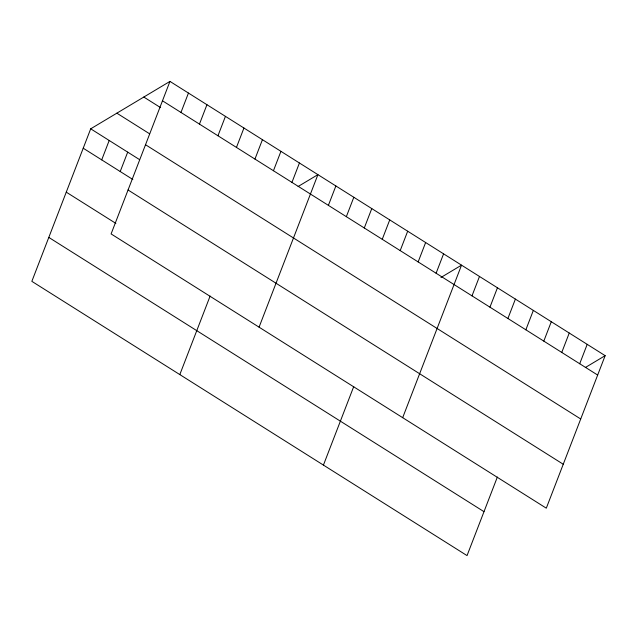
<?xml version="1.0" encoding="UTF-8"?>
<svg xmlns="http://www.w3.org/2000/svg" width="637" height="637" viewBox="0 0 637 637"><rect width="100%" height="100%" fill="white"/><g stroke="black" fill="none" stroke-linecap="round" stroke-linejoin="round"><path stroke-width="0.96" d="M169.96 81.401L111.101 233.922L546.299 508.183L605.15 355.661L169.96 81.401L90.701 128.817L31.85 281.339L467.04 555.599L497.354 477.057M101.713 159.871L109.198 140.474M120.21 171.528L127.695 152.132M180.964 112.454L188.448 93.058M199.461 124.104L206.945 104.707M217.958 135.761L225.442 116.364M236.454 147.418L243.939 128.021M254.951 159.075L262.436 139.678M179.817 374.588L210.122 296.046M273.448 170.732L280.933 151.335M291.945 182.389L299.43 162.992M259.068 327.171L317.919 174.649L298.108 186.506M328.389 205.353L335.874 185.964M346.345 216.668L353.822 197.271M364.292 227.982L371.777 208.586M382.248 239.297L389.733 219.9M400.195 250.612L407.68 231.215M323.429 465.098L353.734 386.555M418.151 261.918L425.635 242.53M436.098 273.233L443.583 253.837M402.68 417.673L461.538 265.151L440.931 277.485M472.001 295.863L479.486 276.466M489.957 307.177L497.441 287.781M507.904 318.492L515.389 299.095M525.859 329.799L533.344 310.402M543.807 341.113L551.292 321.717M561.762 352.428L569.247 333.032M579.718 363.743L587.195 344.346M585.339 367.517L605.15 355.661M162.475 100.797L597.665 375.058M143.803 97.047L160.62 107.645M116.858 113.171L149.647 133.834M145.523 144.726L580.713 418.987M90.701 128.817L139.463 159.553M83.216 148.214L132.822 179.475M128.053 189.985L563.251 464.246M66.264 192.151L115.87 223.404M48.802 237.41L483.993 511.67"/></g></svg>
